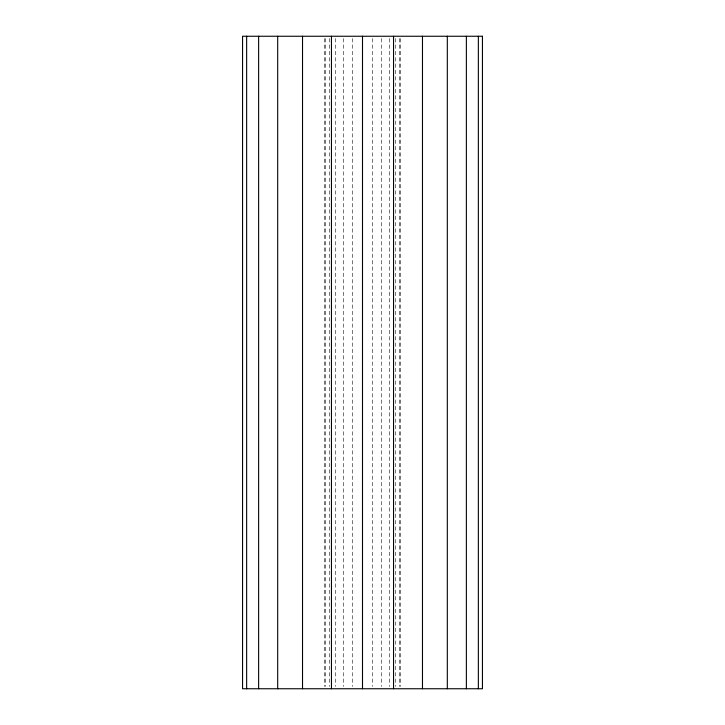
<?xml version="1.0" encoding="UTF-8"?>
<svg xmlns="http://www.w3.org/2000/svg" width="725" height="725" viewBox="0 0 725 725"><rect width="100%" height="100%" fill="white"/><g stroke="black" fill="none" stroke-linecap="round" stroke-linejoin="round"><path stroke-width="0.54" stroke-dasharray="3.62 2.72" d="M400.689 38.516L400.689 686.484M399.393 38.516L399.393 686.484M395.578 38.516L395.578 686.484M389.506 38.516L389.506 686.484M381.595 38.516L381.595 686.484M372.387 38.516L372.387 686.484M352.613 38.516L352.613 686.484M343.405 38.516L343.405 686.484M335.494 38.516L335.494 686.484M329.422 38.516L329.422 686.484M325.607 38.516L325.607 686.484M324.311 38.516L324.311 686.484"/><path stroke-width="1.09" d="M478.355 36.25L478.355 688.75M466.374 36.25L466.374 688.75M447.316 36.25L447.316 688.75M422.476 36.25L422.476 688.75M393.548 36.25L393.548 688.75M362.5 36.25L362.5 688.75M331.452 36.25L331.452 688.75M302.524 36.25L302.524 688.75M277.684 36.25L277.684 688.75M258.626 36.25L258.626 688.75M246.645 36.25L246.645 688.75M482.442 36.25L242.558 36.25L242.558 688.75L482.442 688.75L482.442 36.25"/></g></svg>
